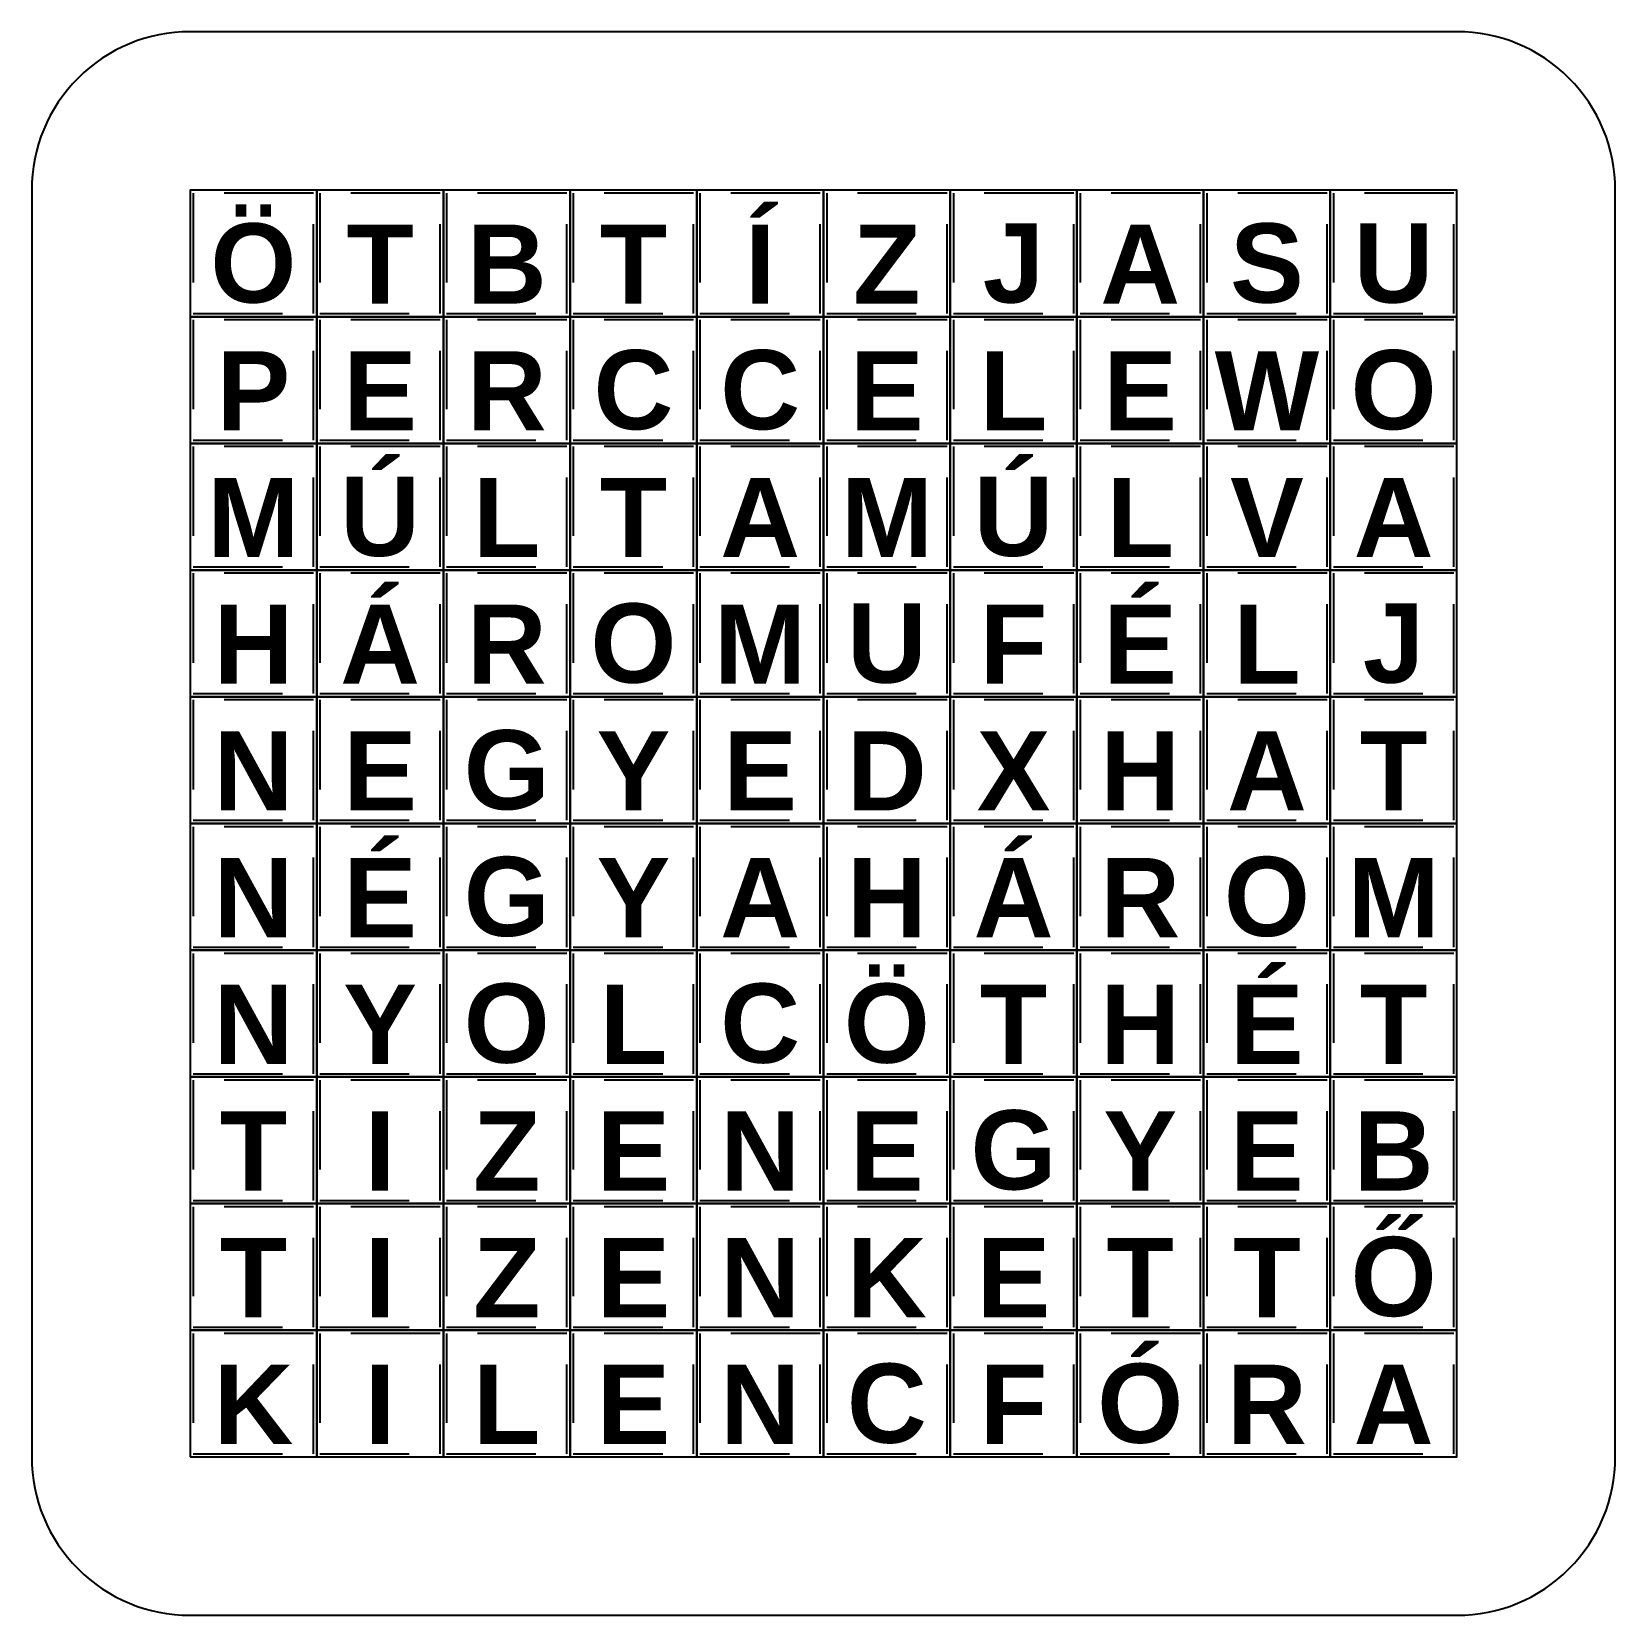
# Model space of a CAD drawing. Header units: millimetres. Extents: x 0 to 225, y 0 to 225.
import ezdxf

# ---------------------------------------------------------------- set-up
doc = ezdxf.new("R2010")
doc.units = ezdxf.units.MM
doc.linetypes.add('DASHDOT', pattern=[25.4, 12.7, -6.35, 0, -6.35])
doc.layers.add('Boxes', color=170, linetype='Continuous')
doc.layers.add('Guides', color=170, linetype='DASHDOT')
doc.layers.add('Letters', color=40, linetype='Continuous', lineweight=50)
doc.styles.get("Standard").update_dxf_attribs({"font": 'ARIAL.TTF'})

msp = doc.modelspace()

# ---------------------------------------------------------------- linework, layer by layer
at = {"layer": 'Boxes'}
msp.add_lwpolyline([(22.5, 0), (202.5, 0, 0.414214), (225, 22.5), (225, 202.5, 0.414214), (202.5, 225), (22.5, 225, 0.414214), (0, 202.5), (0, 22.5, 0.414214)], format="xyb", close=True, dxfattribs=at)
for points in [[(22.5, 184.5), (40.5, 184.5), (40.5, 202.5), (22.5, 202.5)], [(40.5, 184.5), (58.5, 184.5), (58.5, 202.5), (40.5, 202.5)], [(58.5, 184.5), (76.5, 184.5), (76.5, 202.5), (58.5, 202.5)], [(76.5, 184.5), (94.5, 184.5), (94.5, 202.5), (76.5, 202.5)], [(94.5, 184.5), (112.5, 184.5), (112.5, 202.5), (94.5, 202.5)], [(112.5, 184.5), (130.5, 184.5), (130.5, 202.5), (112.5, 202.5)], [(130.5, 184.5), (148.5, 184.5), (148.5, 202.5), (130.5, 202.5)], [(148.5, 184.5), (166.5, 184.5), (166.5, 202.5), (148.5, 202.5)], [(166.5, 184.5), (184.5, 184.5), (184.5, 202.5), (166.5, 202.5)], [(184.5, 184.5), (202.5, 184.5), (202.5, 202.5), (184.5, 202.5)], [(22.5, 166.5), (40.5, 166.5), (40.5, 184.5), (22.5, 184.5)], [(40.5, 166.5), (58.5, 166.5), (58.5, 184.5), (40.5, 184.5)], [(58.5, 166.5), (76.5, 166.5), (76.5, 184.5), (58.5, 184.5)], [(76.5, 166.5), (94.5, 166.5), (94.5, 184.5), (76.5, 184.5)], [(94.5, 166.5), (112.5, 166.5), (112.5, 184.5), (94.5, 184.5)], [(112.5, 166.5), (130.5, 166.5), (130.5, 184.5), (112.5, 184.5)], [(130.5, 166.5), (148.5, 166.5), (148.5, 184.5), (130.5, 184.5)], [(148.5, 166.5), (166.5, 166.5), (166.5, 184.5), (148.5, 184.5)], [(166.5, 166.5), (184.5, 166.5), (184.5, 184.5), (166.5, 184.5)], [(184.5, 166.5), (202.5, 166.5), (202.5, 184.5), (184.5, 184.5)], [(22.5, 148.5), (40.5, 148.5), (40.5, 166.5), (22.5, 166.5)], [(40.5, 148.5), (58.5, 148.5), (58.5, 166.5), (40.5, 166.5)], [(58.5, 148.5), (76.5, 148.5), (76.5, 166.5), (58.5, 166.5)], [(76.5, 148.5), (94.5, 148.5), (94.5, 166.5), (76.5, 166.5)], [(94.5, 148.5), (112.5, 148.5), (112.5, 166.5), (94.5, 166.5)], [(112.5, 148.5), (130.5, 148.5), (130.5, 166.5), (112.5, 166.5)], [(130.5, 148.5), (148.5, 148.5), (148.5, 166.5), (130.5, 166.5)], [(148.5, 148.5), (166.5, 148.5), (166.5, 166.5), (148.5, 166.5)], [(166.5, 148.5), (184.5, 148.5), (184.5, 166.5), (166.5, 166.5)], [(184.5, 148.5), (202.5, 148.5), (202.5, 166.5), (184.5, 166.5)], [(22.5, 130.5), (40.5, 130.5), (40.5, 148.5), (22.5, 148.5)], [(40.5, 130.5), (58.5, 130.5), (58.5, 148.5), (40.5, 148.5)], [(58.5, 130.5), (76.5, 130.5), (76.5, 148.5), (58.5, 148.5)], [(76.5, 130.5), (94.5, 130.5), (94.5, 148.5), (76.5, 148.5)], [(94.5, 130.5), (112.5, 130.5), (112.5, 148.5), (94.5, 148.5)], [(112.5, 130.5), (130.5, 130.5), (130.5, 148.5), (112.5, 148.5)], [(130.5, 130.5), (148.5, 130.5), (148.5, 148.5), (130.5, 148.5)], [(148.5, 130.5), (166.5, 130.5), (166.5, 148.5), (148.5, 148.5)], [(166.5, 130.5), (184.5, 130.5), (184.5, 148.5), (166.5, 148.5)], [(184.5, 130.5), (202.5, 130.5), (202.5, 148.5), (184.5, 148.5)], [(22.5, 112.5), (40.5, 112.5), (40.5, 130.5), (22.5, 130.5)], [(40.5, 112.5), (58.5, 112.5), (58.5, 130.5), (40.5, 130.5)], [(58.5, 112.5), (76.5, 112.5), (76.5, 130.5), (58.5, 130.5)], [(76.5, 112.5), (94.5, 112.5), (94.5, 130.5), (76.5, 130.5)], [(94.5, 112.5), (112.5, 112.5), (112.5, 130.5), (94.5, 130.5)], [(112.5, 112.5), (130.5, 112.5), (130.5, 130.5), (112.5, 130.5)], [(130.5, 112.5), (148.5, 112.5), (148.5, 130.5), (130.5, 130.5)], [(148.5, 112.5), (166.5, 112.5), (166.5, 130.5), (148.5, 130.5)], [(166.5, 112.5), (184.5, 112.5), (184.5, 130.5), (166.5, 130.5)], [(184.5, 112.5), (202.5, 112.5), (202.5, 130.5), (184.5, 130.5)], [(22.5, 94.5), (40.5, 94.5), (40.5, 112.5), (22.5, 112.5)], [(40.5, 94.5), (58.5, 94.5), (58.5, 112.5), (40.5, 112.5)], [(58.5, 94.5), (76.5, 94.5), (76.5, 112.5), (58.5, 112.5)], [(76.5, 94.5), (94.5, 94.5), (94.5, 112.5), (76.5, 112.5)], [(94.5, 94.5), (112.5, 94.5), (112.5, 112.5), (94.5, 112.5)], [(112.5, 94.5), (130.5, 94.5), (130.5, 112.5), (112.5, 112.5)], [(130.5, 94.5), (148.5, 94.5), (148.5, 112.5), (130.5, 112.5)], [(148.5, 94.5), (166.5, 94.5), (166.5, 112.5), (148.5, 112.5)], [(166.5, 94.5), (184.5, 94.5), (184.5, 112.5), (166.5, 112.5)], [(184.5, 94.5), (202.5, 94.5), (202.5, 112.5), (184.5, 112.5)], [(22.5, 76.5), (40.5, 76.5), (40.5, 94.5), (22.5, 94.5)], [(40.5, 76.5), (58.5, 76.5), (58.5, 94.5), (40.5, 94.5)], [(58.5, 76.5), (76.5, 76.5), (76.5, 94.5), (58.5, 94.5)], [(76.5, 76.5), (94.5, 76.5), (94.5, 94.5), (76.5, 94.5)], [(94.5, 76.5), (112.5, 76.5), (112.5, 94.5), (94.5, 94.5)], [(112.5, 76.5), (130.5, 76.5), (130.5, 94.5), (112.5, 94.5)], [(130.5, 76.5), (148.5, 76.5), (148.5, 94.5), (130.5, 94.5)], [(148.5, 76.5), (166.5, 76.5), (166.5, 94.5), (148.5, 94.5)], [(166.5, 76.5), (184.5, 76.5), (184.5, 94.5), (166.5, 94.5)], [(184.5, 76.5), (202.5, 76.5), (202.5, 94.5), (184.5, 94.5)], [(22.5, 58.5), (40.5, 58.5), (40.5, 76.5), (22.5, 76.5)], [(40.5, 58.5), (58.5, 58.5), (58.5, 76.5), (40.5, 76.5)], [(58.5, 58.5), (76.5, 58.5), (76.5, 76.5), (58.5, 76.5)], [(76.5, 58.5), (94.5, 58.5), (94.5, 76.5), (76.5, 76.5)], [(94.5, 58.5), (112.5, 58.5), (112.5, 76.5), (94.5, 76.5)], [(112.5, 58.5), (130.5, 58.5), (130.5, 76.5), (112.5, 76.5)], [(130.5, 58.5), (148.5, 58.5), (148.5, 76.5), (130.5, 76.5)], [(148.5, 58.5), (166.5, 58.5), (166.5, 76.5), (148.5, 76.5)], [(166.5, 58.5), (184.5, 58.5), (184.5, 76.5), (166.5, 76.5)], [(184.5, 58.5), (202.5, 58.5), (202.5, 76.5), (184.5, 76.5)], [(22.5, 40.5), (40.5, 40.5), (40.5, 58.5), (22.5, 58.5)], [(40.5, 40.5), (58.5, 40.5), (58.5, 58.5), (40.5, 58.5)], [(58.5, 40.5), (76.5, 40.5), (76.5, 58.5), (58.5, 58.5)], [(76.5, 40.5), (94.5, 40.5), (94.5, 58.5), (76.5, 58.5)], [(94.5, 40.5), (112.5, 40.5), (112.5, 58.5), (94.5, 58.5)], [(112.5, 40.5), (130.5, 40.5), (130.5, 58.5), (112.5, 58.5)], [(130.5, 40.5), (148.5, 40.5), (148.5, 58.5), (130.5, 58.5)], [(148.5, 40.5), (166.5, 40.5), (166.5, 58.5), (148.5, 58.5)], [(166.5, 40.5), (184.5, 40.5), (184.5, 58.5), (166.5, 58.5)], [(184.5, 40.5), (202.5, 40.5), (202.5, 58.5), (184.5, 58.5)], [(22.5, 22.5), (40.5, 22.5), (40.5, 40.5), (22.5, 40.5)], [(40.5, 22.5), (58.5, 22.5), (58.5, 40.5), (40.5, 40.5)], [(58.5, 22.5), (76.5, 22.5), (76.5, 40.5), (58.5, 40.5)], [(76.5, 22.5), (94.5, 22.5), (94.5, 40.5), (76.5, 40.5)], [(94.5, 22.5), (112.5, 22.5), (112.5, 40.5), (94.5, 40.5)], [(112.5, 22.5), (130.5, 22.5), (130.5, 40.5), (112.5, 40.5)], [(130.5, 22.5), (148.5, 22.5), (148.5, 40.5), (130.5, 40.5)], [(148.5, 22.5), (166.5, 22.5), (166.5, 40.5), (148.5, 40.5)], [(166.5, 22.5), (184.5, 22.5), (184.5, 40.5), (166.5, 40.5)], [(184.5, 22.5), (202.5, 22.5), (202.5, 40.5), (184.5, 40.5)]]:
    msp.add_lwpolyline(points, close=True, dxfattribs=at)
at = {"layer": 'Guides'}
for points in [[(22.95, 184.95), (40.05, 184.95), (40.05, 202.05), (22.95, 202.05)], [(40.95, 184.95), (58.05, 184.95), (58.05, 202.05), (40.95, 202.05)], [(58.95, 184.95), (76.05, 184.95), (76.05, 202.05), (58.95, 202.05)], [(76.95, 184.95), (94.05, 184.95), (94.05, 202.05), (76.95, 202.05)], [(94.95, 184.95), (112.05, 184.95), (112.05, 202.05), (94.95, 202.05)], [(112.95, 184.95), (130.05, 184.95), (130.05, 202.05), (112.95, 202.05)], [(130.95, 184.95), (148.05, 184.95), (148.05, 202.05), (130.95, 202.05)], [(148.95, 184.95), (166.05, 184.95), (166.05, 202.05), (148.95, 202.05)], [(166.95, 184.95), (184.05, 184.95), (184.05, 202.05), (166.95, 202.05)], [(184.95, 184.95), (202.05, 184.95), (202.05, 202.05), (184.95, 202.05)], [(22.95, 166.95), (40.05, 166.95), (40.05, 184.05), (22.95, 184.05)], [(40.95, 166.95), (58.05, 166.95), (58.05, 184.05), (40.95, 184.05)], [(58.95, 166.95), (76.05, 166.95), (76.05, 184.05), (58.95, 184.05)], [(76.95, 166.95), (94.05, 166.95), (94.05, 184.05), (76.95, 184.05)], [(94.95, 166.95), (112.05, 166.95), (112.05, 184.05), (94.95, 184.05)], [(112.95, 166.95), (130.05, 166.95), (130.05, 184.05), (112.95, 184.05)], [(130.95, 166.95), (148.05, 166.95), (148.05, 184.05), (130.95, 184.05)], [(148.95, 166.95), (166.05, 166.95), (166.05, 184.05), (148.95, 184.05)], [(166.95, 166.95), (184.05, 166.95), (184.05, 184.05), (166.95, 184.05)], [(184.95, 166.95), (202.05, 166.95), (202.05, 184.05), (184.95, 184.05)], [(22.95, 148.95), (40.05, 148.95), (40.05, 166.05), (22.95, 166.05)], [(40.95, 148.95), (58.05, 148.95), (58.05, 166.05), (40.95, 166.05)], [(58.95, 148.95), (76.05, 148.95), (76.05, 166.05), (58.95, 166.05)], [(76.95, 148.95), (94.05, 148.95), (94.05, 166.05), (76.95, 166.05)], [(94.95, 148.95), (112.05, 148.95), (112.05, 166.05), (94.95, 166.05)], [(112.95, 148.95), (130.05, 148.95), (130.05, 166.05), (112.95, 166.05)], [(130.95, 148.95), (148.05, 148.95), (148.05, 166.05), (130.95, 166.05)], [(148.95, 148.95), (166.05, 148.95), (166.05, 166.05), (148.95, 166.05)], [(166.95, 148.95), (184.05, 148.95), (184.05, 166.05), (166.95, 166.05)], [(184.95, 148.95), (202.05, 148.95), (202.05, 166.05), (184.95, 166.05)], [(22.95, 130.95), (40.05, 130.95), (40.05, 148.05), (22.95, 148.05)], [(40.95, 130.95), (58.05, 130.95), (58.05, 148.05), (40.95, 148.05)], [(58.95, 130.95), (76.05, 130.95), (76.05, 148.05), (58.95, 148.05)], [(76.95, 130.95), (94.05, 130.95), (94.05, 148.05), (76.95, 148.05)], [(94.95, 130.95), (112.05, 130.95), (112.05, 148.05), (94.95, 148.05)], [(112.95, 130.95), (130.05, 130.95), (130.05, 148.05), (112.95, 148.05)], [(130.95, 130.95), (148.05, 130.95), (148.05, 148.05), (130.95, 148.05)], [(148.95, 130.95), (166.05, 130.95), (166.05, 148.05), (148.95, 148.05)], [(166.95, 130.95), (184.05, 130.95), (184.05, 148.05), (166.95, 148.05)], [(184.95, 130.95), (202.05, 130.95), (202.05, 148.05), (184.95, 148.05)], [(22.95, 112.95), (40.05, 112.95), (40.05, 130.05), (22.95, 130.05)], [(40.95, 112.95), (58.05, 112.95), (58.05, 130.05), (40.95, 130.05)], [(58.95, 112.95), (76.05, 112.95), (76.05, 130.05), (58.95, 130.05)], [(76.95, 112.95), (94.05, 112.95), (94.05, 130.05), (76.95, 130.05)], [(94.95, 112.95), (112.05, 112.95), (112.05, 130.05), (94.95, 130.05)], [(112.95, 112.95), (130.05, 112.95), (130.05, 130.05), (112.95, 130.05)], [(130.95, 112.95), (148.05, 112.95), (148.05, 130.05), (130.95, 130.05)], [(148.95, 112.95), (166.05, 112.95), (166.05, 130.05), (148.95, 130.05)], [(166.95, 112.95), (184.05, 112.95), (184.05, 130.05), (166.95, 130.05)], [(184.95, 112.95), (202.05, 112.95), (202.05, 130.05), (184.95, 130.05)], [(22.95, 94.95), (40.05, 94.95), (40.05, 112.05), (22.95, 112.05)], [(40.95, 94.95), (58.05, 94.95), (58.05, 112.05), (40.95, 112.05)], [(58.95, 94.95), (76.05, 94.95), (76.05, 112.05), (58.95, 112.05)], [(76.95, 94.95), (94.05, 94.95), (94.05, 112.05), (76.95, 112.05)], [(94.95, 94.95), (112.05, 94.95), (112.05, 112.05), (94.95, 112.05)], [(112.95, 94.95), (130.05, 94.95), (130.05, 112.05), (112.95, 112.05)], [(130.95, 94.95), (148.05, 94.95), (148.05, 112.05), (130.95, 112.05)], [(148.95, 94.95), (166.05, 94.95), (166.05, 112.05), (148.95, 112.05)], [(166.95, 94.95), (184.05, 94.95), (184.05, 112.05), (166.95, 112.05)], [(184.95, 94.95), (202.05, 94.95), (202.05, 112.05), (184.95, 112.05)], [(22.95, 76.95), (40.05, 76.95), (40.05, 94.05), (22.95, 94.05)], [(40.95, 76.95), (58.05, 76.95), (58.05, 94.05), (40.95, 94.05)], [(58.95, 76.95), (76.05, 76.95), (76.05, 94.05), (58.95, 94.05)], [(76.95, 76.95), (94.05, 76.95), (94.05, 94.05), (76.95, 94.05)], [(94.95, 76.95), (112.05, 76.95), (112.05, 94.05), (94.95, 94.05)], [(112.95, 76.95), (130.05, 76.95), (130.05, 94.05), (112.95, 94.05)], [(130.95, 76.95), (148.05, 76.95), (148.05, 94.05), (130.95, 94.05)], [(148.95, 76.95), (166.05, 76.95), (166.05, 94.05), (148.95, 94.05)], [(166.95, 76.95), (184.05, 76.95), (184.05, 94.05), (166.95, 94.05)], [(184.95, 76.95), (202.05, 76.95), (202.05, 94.05), (184.95, 94.05)], [(22.95, 58.95), (40.05, 58.95), (40.05, 76.05), (22.95, 76.05)], [(40.95, 58.95), (58.05, 58.95), (58.05, 76.05), (40.95, 76.05)], [(58.95, 58.95), (76.05, 58.95), (76.05, 76.05), (58.95, 76.05)], [(76.95, 58.95), (94.05, 58.95), (94.05, 76.05), (76.95, 76.05)], [(94.95, 58.95), (112.05, 58.95), (112.05, 76.05), (94.95, 76.05)], [(112.95, 58.95), (130.05, 58.95), (130.05, 76.05), (112.95, 76.05)], [(130.95, 58.95), (148.05, 58.95), (148.05, 76.05), (130.95, 76.05)], [(148.95, 58.95), (166.05, 58.95), (166.05, 76.05), (148.95, 76.05)], [(166.95, 58.95), (184.05, 58.95), (184.05, 76.05), (166.95, 76.05)], [(184.95, 58.95), (202.05, 58.95), (202.05, 76.05), (184.95, 76.05)], [(22.95, 40.95), (40.05, 40.95), (40.05, 58.05), (22.95, 58.05)], [(40.95, 40.95), (58.05, 40.95), (58.05, 58.05), (40.95, 58.05)], [(58.95, 40.95), (76.05, 40.95), (76.05, 58.05), (58.95, 58.05)], [(76.95, 40.95), (94.05, 40.95), (94.05, 58.05), (76.95, 58.05)], [(94.95, 40.95), (112.05, 40.95), (112.05, 58.05), (94.95, 58.05)], [(112.95, 40.95), (130.05, 40.95), (130.05, 58.05), (112.95, 58.05)], [(130.95, 40.95), (148.05, 40.95), (148.05, 58.05), (130.95, 58.05)], [(148.95, 40.95), (166.05, 40.95), (166.05, 58.05), (148.95, 58.05)], [(166.95, 40.95), (184.05, 40.95), (184.05, 58.05), (166.95, 58.05)], [(184.95, 40.95), (202.05, 40.95), (202.05, 58.05), (184.95, 58.05)], [(22.95, 22.95), (40.05, 22.95), (40.05, 40.05), (22.95, 40.05)], [(40.95, 22.95), (58.05, 22.95), (58.05, 40.05), (40.95, 40.05)], [(58.95, 22.95), (76.05, 22.95), (76.05, 40.05), (58.95, 40.05)], [(76.95, 22.95), (94.05, 22.95), (94.05, 40.05), (76.95, 40.05)], [(94.95, 22.95), (112.05, 22.95), (112.05, 40.05), (94.95, 40.05)], [(112.95, 22.95), (130.05, 22.95), (130.05, 40.05), (112.95, 40.05)], [(130.95, 22.95), (148.05, 22.95), (148.05, 40.05), (130.95, 40.05)], [(148.95, 22.95), (166.05, 22.95), (166.05, 40.05), (148.95, 40.05)], [(166.95, 22.95), (184.05, 22.95), (184.05, 40.05), (166.95, 40.05)], [(184.95, 22.95), (202.05, 22.95), (202.05, 40.05), (184.95, 40.05)]]:
    msp.add_lwpolyline(points, close=True, dxfattribs=at)

# ---------------------------------------------------------------- texts
at = {"layer": 'Letters', "char_height": 11.25, "attachment_point": 8}
for s, insert in [('{\\fArial|b1|i0|c238|p34;Ö}', (31.5, 186.35)), ('{\\fArial|b1|i0|c238|p34;Í}', (103.5, 186.35)), ('{\\fArial|b1|i0|c238|p34;T}', (49.5, 186.35)), ('{\\fArial|b1|i0|c238|p34;B}', (67.5, 186.35)), ('{\\fArial|b1|i0|c238|p34;T}', (85.5, 186.35)), ('{\\fArial|b1|i0|c238|p34;Z}', (121.5, 186.35)), ('{\\fArial|b1|i0|c238|p34;J}', (139.5, 186.35)), ('{\\fArial|b1|i0|c238|p34;A}', (157.5, 186.35)), ('{\\fArial|b1|i0|c238|p34;S}', (175.5, 186.35)), ('{\\fArial|b1|i0|c238|p34;U}', (193.5, 186.35)), ('{\\fArial|b1|i0|c238|p34;P}', (31.5, 168.35)), ('{\\fArial|b1|i0|c238|p34;E}', (49.5, 168.35)), ('{\\fArial|b1|i0|c238|p34;R}', (67.5, 168.35)), ('{\\fArial|b1|i0|c238|p34;C}', (85.5, 168.35)), ('{\\fArial|b1|i0|c238|p34;C}', (103.5, 168.35)), ('{\\fArial|b1|i0|c238|p34;E}', (121.5, 168.35)), ('{\\fArial|b1|i0|c238|p34;L}', (139.5, 168.35)), ('{\\fArial|b1|i0|c238|p34;E}', (157.5, 168.35)), ('{\\fArial|b1|i0|c238|p34;W}', (175.5, 168.35)), ('{\\fArial|b1|i0|c238|p34;O}', (193.5, 168.35)), ('{\\fArial|b1|i0|c238|p34;Ú}', (49.5, 150.35)), ('{\\fArial|b1|i0|c238|p34;Ú}', (139.5, 150.35)), ('{\\fArial|b1|i0|c238|p34;M}', (31.5, 150.35)), ('{\\fArial|b1|i0|c238|p34;L}', (67.5, 150.35)), ('{\\fArial|b1|i0|c238|p34;T}', (85.5, 150.35)), ('{\\fArial|b1|i0|c238|p34;A}', (103.5, 150.35)), ('{\\fArial|b1|i0|c238|p34;M}', (121.5, 150.35)), ('{\\fArial|b1|i0|c238|p34;L}', (157.5, 150.35)), ('{\\fArial|b1|i0|c238|p34;V}', (175.5, 150.35)), ('{\\fArial|b1|i0|c238|p34;A}', (193.5, 150.35)), ('{\\fArial|b1|i0|c238|p34;Á}', (49.5, 132.35)), ('{\\fArial|b1|i0|c238|p34;É}', (157.5, 132.35)), ('{\\fArial|b1|i0|c238|p34;H}', (31.5, 132.35)), ('{\\fArial|b1|i0|c238|p34;R}', (67.5, 132.35)), ('{\\fArial|b1|i0|c238|p34;O}', (85.5, 132.35)), ('{\\fArial|b1|i0|c238|p34;M}', (103.5, 132.35)), ('{\\fArial|b1|i0|c238|p34;U}', (121.5, 132.35)), ('{\\fArial|b1|i0|c238|p34;F}', (139.5, 132.35)), ('{\\fArial|b1|i0|c238|p34;L}', (175.5, 132.35)), ('{\\fArial|b1|i0|c238|p34;J}', (193.5, 132.35)), ('{\\fArial|b1|i0|c238|p34;N}', (31.5, 114.35)), ('{\\fArial|b1|i0|c238|p34;E}', (49.5, 114.35)), ('{\\fArial|b1|i0|c238|p34;G}', (67.5, 114.35)), ('{\\fArial|b1|i0|c238|p34;Y}', (85.5, 114.35)), ('{\\fArial|b1|i0|c238|p34;E}', (103.5, 114.35)), ('{\\fArial|b1|i0|c238|p34;D}', (121.5, 114.35)), ('{\\fArial|b1|i0|c238|p34;X}', (139.5, 114.35)), ('{\\fArial|b1|i0|c238|p34;H}', (157.5, 114.35)), ('{\\fArial|b1|i0|c238|p34;A}', (175.5, 114.35)), ('{\\fArial|b1|i0|c238|p34;T}', (193.5, 114.35)), ('{\\fArial|b1|i0|c238|p34;É}', (49.5, 96.35)), ('{\\fArial|b1|i0|c238|p34;Á}', (139.5, 96.35)), ('{\\fArial|b1|i0|c238|p34;N}', (31.5, 96.35)), ('{\\fArial|b1|i0|c238|p34;G}', (67.5, 96.35)), ('{\\fArial|b1|i0|c238|p34;Y}', (85.5, 96.35)), ('{\\fArial|b1|i0|c238|p34;A}', (103.5, 96.35)), ('{\\fArial|b1|i0|c238|p34;H}', (121.5, 96.35)), ('{\\fArial|b1|i0|c238|p34;R}', (157.5, 96.35)), ('{\\fArial|b1|i0|c238|p34;O}', (175.5, 96.35)), ('{\\fArial|b1|i0|c238|p34;M}', (193.5, 96.35)), ('{\\fArial|b1|i0|c238|p34;Ö}', (121.5, 78.35)), ('{\\fArial|b1|i0|c238|p34;É}', (175.5, 78.35)), ('{\\fArial|b1|i0|c238|p34;N}', (31.5, 78.35)), ('{\\fArial|b1|i0|c238|p34;Y}', (49.5, 78.35)), ('{\\fArial|b1|i0|c238|p34;O}', (67.5, 78.35)), ('{\\fArial|b1|i0|c238|p34;L}', (85.5, 78.35)), ('{\\fArial|b1|i0|c238|p34;C}', (103.5, 78.35)), ('{\\fArial|b1|i0|c238|p34;T}', (139.5, 78.35)), ('{\\fArial|b1|i0|c238|p34;H}', (157.5, 78.35)), ('{\\fArial|b1|i0|c238|p34;T}', (193.5, 78.35)), ('{\\fArial|b1|i0|c238|p34;T}', (31.5, 60.35)), ('{\\fArial|b1|i0|c238|p34;I}', (49.5, 60.35)), ('{\\fArial|b1|i0|c238|p34;Z}', (67.5, 60.35)), ('{\\fArial|b1|i0|c238|p34;E}', (85.5, 60.35)), ('{\\fArial|b1|i0|c238|p34;N}', (103.5, 60.35)), ('{\\fArial|b1|i0|c238|p34;E}', (121.5, 60.35)), ('{\\fArial|b1|i0|c238|p34;G}', (139.5, 60.35)), ('{\\fArial|b1|i0|c238|p34;Y}', (157.5, 60.35)), ('{\\fArial|b1|i0|c238|p34;E}', (175.5, 60.35)), ('{\\fArial|b1|i0|c238|p34;B}', (193.5, 60.35)), ('{\\fArial|b1|i0|c238|p34;Ő}', (193.5, 42.35)), ('{\\fArial|b1|i0|c238|p34;T}', (31.5, 42.35)), ('{\\fArial|b1|i0|c238|p34;I}', (49.5, 42.35)), ('{\\fArial|b1|i0|c238|p34;Z}', (67.5, 42.35)), ('{\\fArial|b1|i0|c238|p34;E}', (85.5, 42.35)), ('{\\fArial|b1|i0|c238|p34;N}', (103.5, 42.35)), ('{\\fArial|b1|i0|c238|p34;K}', (121.5, 42.35)), ('{\\fArial|b1|i0|c238|p34;E}', (139.5, 42.35)), ('{\\fArial|b1|i0|c238|p34;T}', (157.5, 42.35)), ('{\\fArial|b1|i0|c238|p34;T}', (175.5, 42.35)), ('{\\fArial|b1|i0|c238|p34;Ó}', (157.5, 24.35)), ('{\\fArial|b1|i0|c238|p34;K}', (31.5, 24.35)), ('{\\fArial|b1|i0|c238|p34;I}', (49.5, 24.35)), ('{\\fArial|b1|i0|c238|p34;L}', (67.5, 24.35)), ('{\\fArial|b1|i0|c238|p34;E}', (85.5, 24.35)), ('{\\fArial|b1|i0|c238|p34;N}', (103.5, 24.35)), ('{\\fArial|b1|i0|c238|p34;C}', (121.5, 24.35)), ('{\\fArial|b1|i0|c238|p34;F}', (139.5, 24.35)), ('{\\fArial|b1|i0|c238|p34;R}', (175.5, 24.35)), ('{\\fArial|b1|i0|c238|p34;A}', (193.5, 24.35))]:
    msp.add_mtext_dynamic_manual_height_columns(s, width=25, gutter_width=12.5, heights=[0], dxfattribs=dict(at, insert=insert))

doc.saveas('drawing.dxf')
